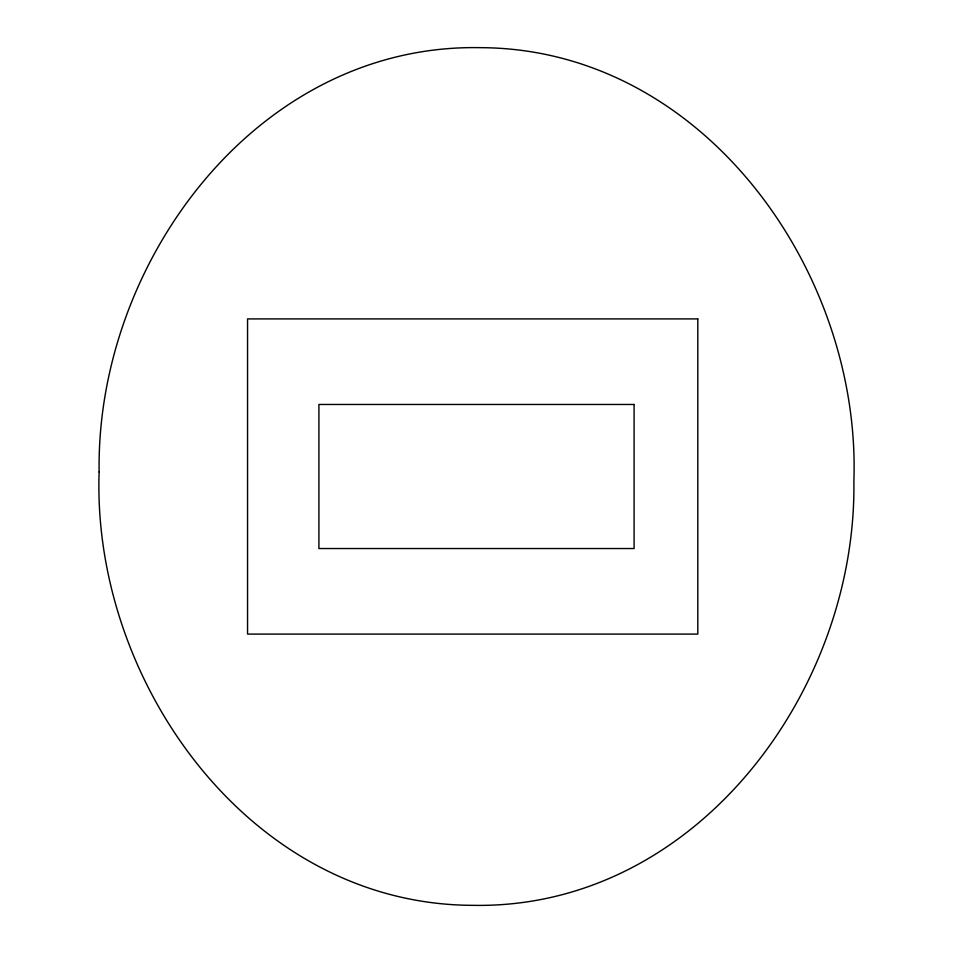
<?xml version="1.0" encoding="UTF-8"?>
<svg xmlns="http://www.w3.org/2000/svg" width="953" height="953" viewBox="0 0 953 953"><rect width="100%" height="100%" fill="white"/><g stroke="black" fill="none" stroke-linecap="round" stroke-linejoin="round"><path stroke-width="1.43" d="M99.124 471.914C91.738 681.49 250.031 904.468 472.462 905.338C695.309 909.674 856.985 691.008 853.876 481.086C861.262 271.51 702.969 48.532 480.538 47.662C257.691 43.326 96.015 261.992 99.124 471.914M697.81 318.91L247.554 318.91L247.554 634.09L697.81 634.09L697.81 318.91M634.09 404.465L318.91 404.465L318.91 548.535L634.09 548.535L634.09 404.465"/></g></svg>
